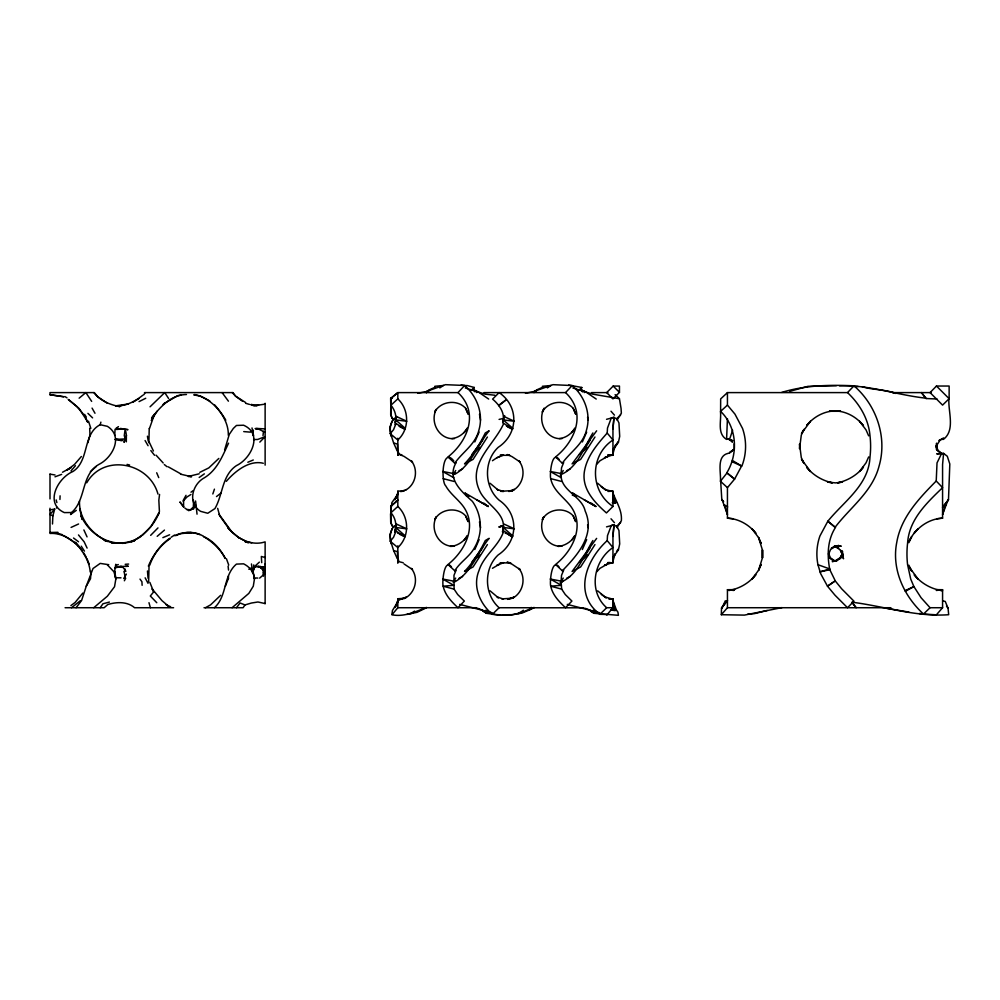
<?xml version="1.0" encoding="UTF-8"?>
<svg xmlns="http://www.w3.org/2000/svg" width="1000" height="1000" viewBox="0 0 1000 1000"><rect width="100%" height="100%" fill="white"/><g stroke="black" fill="none" stroke-linecap="round" stroke-linejoin="round"><path stroke-width="1.5" d="M126.325 441.838L126.375 435.288L124.038 442.362L126.237 437.238M183.562 507.325L183.612 500.163M397.8 494L397.825 491.188L404.325 490.737L401.725 491.488M397.8 601.562L397.825 598.75L404.325 598.3L397.825 600.175M936.775 589.637L942.575 589.712L942.575 607.725L936.4 614.812L923.487 614.038C903.85 596.025 891.4 569.212 896.775 542.288C901.087 517.212 919.087 498.4 936.225 481L937.025 462.887L941.325 454.075L943.587 453.387L947.3 456.262L949.812 464.012L948.487 499.762L942.575 507.325L948.487 499.762M728.763 590.4C739.362 588.888 749.212 582.975 755.888 574.625L752 579.038L758.487 570.375L761.1 564.487L758.562 570.35L762.5 557.612L762.45 549.875L762.45 558.013L762.5 550.262L758.562 537.525L761.1 543.4L758.487 537.513L752 528.85L755.888 533.263C749 524.612 738.575 518.713 727.438 518.175L727.438 487.65L720.45 481.238C721.137 472.388 716.287 456.1 728.075 453.363M936.637 444.762L936.562 449.6L936.562 443.15L936.637 447.987L936.05 445.887L938.312 450.875L941.2 453.413L936.875 449.825L940.225 452.45M457.987 392.6C479.412 412.625 467.825 441.15 448.013 456.925L454.738 463.212C462.638 451.95 475.562 444.375 478.925 430.062C483.638 413.9 477.163 396.3 464.6 385.562L457.987 392.6L397.825 392.6L397.825 398.875C409.412 409.663 409.637 429.275 397.825 440L390.225 433.688C389.913 428.188 390.363 422.113 394.613 418.088M397.825 491.188L397.825 506.438C409.412 517.225 409.637 536.85 397.825 547.562L390.225 541.25C389.913 535.75 390.363 529.675 394.613 525.65M114.763 576.062L114.875 571.938M228.363 579.038L228.475 575.975M59.938 499.462L60.087 495.825M395.188 422.975C397.075 416.637 395.012 410.225 390.95 405.2L390.775 398.562L397.825 392.6L390.637 398.462L390.938 414.812L392.075 418.2L393.95 419.738L392.062 418.188L390.7 414.7L390.763 405.375L391.112 406.05M52.5 523.987L52.875 515.862L54.688 509.087L50 509.862M596.725 464.263L600.025 460.725L607.25 456.6L604.475 457.738L612.95 454.825L607.675 455.087L612.95 455.312L613.15 451.1L612.95 453.825L615.375 445.087M610.312 562.513L607.675 562.65L612.95 562.875L613.15 558.663L612.95 561.388L614.975 554.1M426.512 607.425C415.312 611.725 404.237 617.2 391.887 614.788L392.438 610.513L397.825 601.825L395.975 606.05M114.725 435.412L115.075 429.212M607.888 491.425L612.95 491.188L612.95 506.438L606.438 512.95C594.625 502.45 581.812 489.2 584.325 471.938C586.775 456.475 597.137 444.35 607.2 433.05L607.5 428.05L611.375 417.8L613.975 417.413L617.013 419.062L618.962 422.975L619.7 436.362L618.413 442.375L612.95 449.963L617.975 441.763L618.413 442.375M585.25 608.325L589.312 609.875L593.875 613.288L607.312 614.487L599.913 614.312C572.913 593.95 586.25 559.637 607.2 540.625L607.5 535.612L611.375 525.363L613.975 524.975L617.013 526.625L618.962 530.55L619.7 543.925L618.413 549.938L612.95 557.525L615.1 554.012M721.525 608L727.438 600.55L721.525 608L721.325 614.712L744.388 615.112L782 607.612M453.8 460.962C442.262 445.962 440.8 481.512 445.7 485.812C449.925 493.375 457.062 498.512 462.362 505.213C478.137 525.163 465.387 550.65 448.013 564.487L454.738 570.775C460.325 561.737 470.138 556.438 475 546.8C483.125 532.688 481.775 514.587 472.413 501.4C461.538 491.425 446.538 478.925 456.112 462.575L454.738 463.212M451.488 566.912C444.1 557.475 441.975 582.913 443.162 586.213C445.075 595.1 451.562 601.737 457.987 607.725L464.35 601.062L457.7 594.538L454.1 589.138L453.975 575.337L456.112 570.138L454.738 570.775M253.025 435.275L253.35 430.138M147.463 570.975L148.062 578.25M193.312 506.788L193.625 502.175M91.062 571.362L90.512 578.725L86.263 586.213L81.575 600.55L76.075 607.725M732.588 430.25L729.9 438.438L726.587 439.375L727.438 418.688M253.762 564.9L253.2 572.025L254.45 579.038L253.287 586.213L248.837 593.387L232.087 607.725M148.887 442.788L149.225 428.45M612.95 428.888L613.975 417.413L606.538 419.3M612.95 536.45L613.975 524.975L606.538 526.862M613.975 417.413L612.95 428.6L612.95 455.312M613.975 524.975L612.95 536.175L612.95 562.875M399.975 534.45L404.988 536.812L396.037 531.1L394.963 532.075C396.925 525.3 395.688 518.138 390.95 512.762L390.838 506.337L397.825 500.163L390.838 506.337M502.75 422.975C505.7 413.625 499.387 404.85 492.6 399.113L499.113 392.6C519.188 406.35 518.5 433.938 498.212 447.337C483.5 460.95 484.038 486.987 499.113 500.163C519.188 513.913 518.5 541.5 498.212 554.9C483.5 568.513 484.038 594.55 499.113 607.725L583.888 607.812M507.537 426.887L512.562 429.25L503.762 423.375C494.25 445.087 466.95 463.512 479.513 490.55C485.75 505.15 508.4 513.575 502.525 532.075L503.413 526.062M720.45 411.512C721.575 420.712 716.812 433.688 726.587 439.375M560.887 476.337L561.538 467.775L563.675 462.575L562.3 463.212L555.588 456.925C575.4 441.15 586.975 412.625 565.55 392.6L483.875 392.6M560.887 583.9L561.538 575.337L563.675 570.138L562.3 570.775L555.588 564.487C572.95 550.65 585.712 525.163 569.925 505.213C563.062 496.712 552.962 490.062 550.725 478.65C549.538 475.35 551.663 449.913 559.05 459.338M263 435.625L263.5 431.312M394.963 532.075L395.962 526.375L395.213 530.65M835.225 580.887L841.675 588.825L853.938 601.163L847.513 607.725L835 595.212L827.5 586.213L835.263 580.837L829.812 569.712C827.038 555.5 827.337 539.963 835.512 527.413L827.837 521.225C843.888 501.375 868.713 485.288 869.987 457.137A92.587 92.587 0 0 0 869.987 435.625C868.512 418.9 859.575 403.9 847.513 392.6L727.438 392.6L720.662 398.9L720.6 411.375C737.163 427.062 738.4 454.1 726.737 472.912L734.613 479.087L727.438 487.65M159.562 494.425L158.837 500.163L159.412 511.637M125.05 429.888L124.275 435.625L125.55 439.925M115.763 564.263L114.738 570.612L115.838 579.038L114.537 586.725L107.362 596.213L93.725 607.725M503.413 418.5L502.938 421.538L503.525 418.8M525.462 393.275L533.562 391.625L552.987 384.675L572.175 385.562C584.725 396.3 591.2 413.9 586.487 430.062C583.125 444.375 570.212 451.95 562.3 463.212M561.362 477.738L550.237 471.475L561.175 473.562C559.475 490.6 581.737 495.487 585.188 511.037C595.625 534.7 577.587 555.1 562.3 570.775M395.213 423.088L395.962 418.8L395.312 421.613M148.637 581.912L149.037 566.138M502.938 529.1L503.525 526.375M396.9 497.075L397.825 492.987L395.037 499.825M396.9 604.637L397.825 600.55L395.175 607.487M842.475 553.237L841.787 556L842.463 551.213L842.1 556.812L842.1 551.062L842.463 556.675L841.787 551.875L843.5 558.775L840.8 550.325L843.112 555.25L840 549.837L835.3 546.375L841.225 546.125L833.637 546.975L838.612 545.438L831.312 548.2L835.913 545.7L830.575 549.562L828.512 554.388M842.537 552.737L840.263 558.75L842.55 553.85M100.2 424.725L107.362 426.312C123.75 436.463 112.587 457.525 99.113 464.3C80.763 474.575 86.388 499.9 71.513 512.537L64.338 512.6C44.15 503.55 57.587 477.95 73 471.475C89.625 460.625 82.438 433.713 100.2 424.725L100.887 422.125M87.85 442.788L89.987 435.112L89.688 428.338M721.988 608.275L724.25 602.888M214.412 607.725C227.362 596.15 223.088 575.312 236.45 564.1L243.612 563.837C249.65 566.862 254.1 572.075 254.45 579.038M125.1 577.6L124.25 571.862L125.075 569M224.613 449.963L229.275 434.4L233.325 428.45L236.45 425.462L243.612 425.225C263.312 433.862 251.325 458.537 236.45 465.6C221.875 475.325 223 494.663 214.938 508.587L207.763 513.263L200.588 511.337C187.862 503.625 191.775 485.8 202.913 478.65C216.825 470.95 222.175 456.662 228.55 443.188M149.425 428.675L154.512 414.137L151.562 418.137C160.275 406.962 171.075 394.663 186.475 394.525M436.15 409.55C429.65 422.463 439.35 439.963 454.425 438.625M436.15 517.112C429.65 530.037 439.35 547.525 454.425 546.2L450.475 546.375C457.362 545.988 463.512 541.737 467.35 536.163M543.725 517.112C537.212 530.037 546.912 547.525 561.987 546.2L558.038 546.375C564.438 545.975 570.388 542.312 574.1 537.163M252.438 572.513L254.137 567.163M948.138 499.688L942.575 514.5L945.312 505.012L946.112 504.75M212.825 493.963L214.438 489.15M398.862 425.988L405.363 428.45L395.65 419.888L396.625 417.025M397.562 533.062L405.363 536.013L395.65 527.45L396.625 524.587M506.425 425.988L512.925 428.45L503.212 419.888L504.675 415.588M86.263 586.213L93.025 568.5L100.2 563.4L108.763 564.7M390.775 434.075L393.638 443.013L397.438 444.062L397.825 455.312L398.725 452.675M390.775 541.638L393.638 550.588L397.438 551.625L397.825 562.875L398.725 560.237M392.3 420.887L389.975 426.887L390.5 431.525M392.3 528.45L389.975 534.45L391.262 543.862M225.362 586.213L228.438 578.35M252.6 572.463L255.2 565.925L259.375 562.125M399.975 426.887L404.988 429.25L396.037 423.537L393.537 429.712L390.225 433.688M396.037 531.1L393.537 537.275L390.225 541.25M616.975 420.087L621.362 413.162L621.05 408.413L619.438 398.725L615.112 394.637M616.975 527.65L621.362 520.737C622.25 510.35 616.362 502.175 612.95 492.987L615.188 503.088L612.925 503.062M936.575 445.625L940.138 440M149.75 565.188C153.475 554.35 160.763 544.825 170.325 538.488M474.787 441.95L479.1 432.1M474.787 549.513L479.1 539.663M582.35 441.95L586.663 432.1M582.35 549.513L586.663 539.663M487.413 437.013L473.075 459.387L464.525 463.913C473.338 454.613 479.588 444.387 485.325 432.95L489.15 430.763C477.488 444.963 471.725 464.637 455.037 474.137M487.413 544.575L473.075 566.95L464.525 571.475C473.338 562.175 479.588 551.962 485.325 540.513L489.15 538.325C477.488 552.525 471.725 572.212 455.037 581.712M560.5 474.775C578.038 467.65 583.663 447.738 592.888 432.95M560.5 582.337C578.038 575.212 583.663 555.3 592.888 540.513M868.662 456.925L866.05 462.812L859.562 471.475L863.45 467.05C857.05 475.163 847.65 480.7 837.588 482.8L842.487 482.1L835.713 482.9L827.525 482.1L832.425 482.8C822.412 480.725 813.112 475.2 806.65 467.238L810.45 471.475L801.488 459.25L804.025 463.438L801.3 457.625L799.55 444.062L799.55 448.688L801.3 435.125L804.025 429.312L801.488 433.512L810.45 421.287L806.65 425.513C814.675 415.45 827.738 409.25 840.662 411.287L829.35 411.287C842.362 409.225 855.475 415.5 863.45 425.7L859.562 421.287L866.05 429.938L868.662 435.838M475.062 391.938L473.25 389.625L474.25 387.475L467.375 385.588L445.425 384.675L426 391.625L417.887 393.275M582.625 391.938L580.825 389.625L581.812 387.475L568.625 385.05M395.875 498.413L397.825 494.263L391.85 502.65L391.5 506.413L390.725 506.262L390.938 522.388L392.075 525.763L393.938 527.3M908.863 542.688L911.6 536.875L909.062 541.075C915.512 528.462 928.125 518.787 942.575 518.175L942.575 464.613L943.587 453.387L936.762 453.862L941.938 453.363M71.513 512.537L70.575 514.513L76.3 510.363M435.962 409.487L434.7 412.113C440.562 401.012 457.337 399 465.637 408.312L468.188 414M435.962 517.05L434.7 519.675C440.562 508.575 457.337 506.562 465.637 515.875L468.188 521.562M543.525 517.05L542.263 519.675C548.125 508.575 564.9 506.562 573.2 515.875L575.75 521.562M157.925 515.35L159.238 512.638M148.35 566.112C153.038 555.2 159.938 545.25 169.725 538.3M193.463 509.2L195.575 504.963M124.362 580.775L125.7 578.212M158.575 513.425L151.05 526.438L142.562 535.188M183.363 500.112L186.025 495.312M124.25 571.862L125.325 569.987M264.725 564.7L265.125 564M594.975 437.013L580.638 459.387L572.087 463.913L596.638 430.825M594.975 544.575L580.638 566.95L572.087 571.475L596.638 538.387M453.5 474.188L455.675 470.513M453.5 581.75L455.675 578.088M560.35 475.412L563.237 470.513M560.35 582.975L563.237 578.088M842.475 553.713L839.862 558.1L836.725 560.75L840.95 557.325L834.7 561.087L836.787 560.562L832.275 561.6L834.887 561.038M159.2 512.312C154.213 525.525 143.875 535.375 131.463 541.862M123.7 578.55L126.388 574.1M157.075 411.175L151.225 420.5M616.538 551.675L617.975 549.325L618.413 549.938M579.5 454.425L583.475 450.85L590.2 440.037M579.5 562L583.475 558.413L590.2 547.612M143.875 394.7L145.188 392.6M502.738 614.8L511.625 614.7L521.962 613.1L529.525 609.9L531.2 607.35M265.125 603.575L257.938 601.987L251.45 603.025L244.975 604.938L243.125 607.725L204.025 607.725M471.938 454.425L482.638 440.037M471.938 562L482.638 547.612M451.8 438.575C458.263 437.962 464.137 433.713 467.225 428.075M464.1 540.175L467.225 535.638M559.362 438.575C565.825 437.962 571.712 433.713 574.788 428.075M571.663 540.175L574.788 535.638M100.2 607.725L102.925 603.787L109.438 602.062M56.388 508.088L56.938 507.325M82.788 593.1L75.075 602.5L70.9 605.588M835.263 580.837L827.5 586.213L820.662 573.688L817.95 564.7A54.438 54.438 0 0 1 819.912 536.013L827.837 521.225L835.05 527.35C850.337 507.238 872.463 491.788 879.087 466.025C887.45 437.212 876.45 405.2 853.975 385.825C829.613 384.712 805.325 385.213 781.75 392.388M428.1 391.85L429.725 389.65L435.163 387.212L434.85 386.287L442.825 385.562M535.662 391.85L537.288 389.65L542.725 387.212L542.413 386.287L550.388 385.562M236.45 607.725L240.075 602.987L244.975 604.938M727.438 392.6L727.438 405.112L734.95 414.113L742.537 428.45A54.462 54.462 0 0 1 742.537 464.3L734.613 479.087L727.075 472.85L720.45 481.238M81.363 456.512L74.538 464.412L67.263 469.925L71.062 467.6L62.512 472.238M464.1 432.612L467.35 428.6M571.663 432.612L574.1 429.6M149.875 582.413L153.688 591.85L150.325 596L156.788 602.737M392.25 614.438L397.825 607.725L397.825 598.75M606.862 614.975L612.95 607.725L612.95 598.75L609.163 598.925M86.713 482.825C103.663 453.15 149.338 462.5 157.963 494.062M477.688 608.325L481.75 609.875L486.312 613.288L488.212 611.062M593.875 613.288L595.775 611.062M71.025 470.887L75.45 465.712M220.637 595.312L210.6 604.85L205.45 607.725M54.688 509.087L50 514.5L52.875 515.862M476.7 392.6L477.45 391.737L474.312 390.138M584.263 392.6L585.013 391.737L581.875 390.138M721.325 614.712L727.438 607.725L727.438 589.712L734.688 589.625L728.888 590.462M226.312 481.337C235.1 471.2 249.25 459.812 263.3 463.263M183.113 501.15L186.95 497L190.95 494.5M596.725 571.825L600.025 568.288L607.25 564.175L604.475 565.3L612.95 562.388M218.825 458.438L208.837 467.887L199.812 472.35M565.55 392.6L572.175 385.562M847.513 392.6L853.975 385.825M259.825 442.113L265.125 436.637L257.663 439.462L253.612 439.55M936.475 386.037L930.062 392.6L942.575 405.112L949.137 398.688L949.137 386.037L936.475 386.037L949.137 398.688M150.65 535.35L157.975 527.913M613.188 386.075L606.675 392.6L612.95 398.875L619.462 392.362L619.462 386.075L613.188 386.075L619.462 392.362M150.05 406.812L164.737 392.6L168.612 398.512M508.8 535.037L512.562 536.812L503.762 530.938C498.963 546.163 483.8 555.15 479.012 570.513C472.4 586.4 479.9 603.775 492.35 614.312L499.113 607.725M599.913 614.312L606.675 607.725L612.95 607.725M191.062 509.775L194.65 506.325M923.487 614.038L930.062 607.725L942.575 607.725M616.65 418.7L620.638 414.938M616.65 526.263L620.638 522.5M470.938 390.55L474.25 387.475M578.5 390.55L581.812 387.475M390.95 405.2L397.825 398.875M390.95 512.762L397.825 506.438M720.6 411.375L727.438 405.112M394.963 424.513L396.037 423.537M90.363 471.7L96.25 466.5M157.188 536.337L164.462 530.1M259.613 578.125L265.125 573.438M253.55 568.175L255.925 566.175M732.3 450.538L729.038 453.275L733.375 449.762L729.825 452.425M79.138 398.175L85.85 392.6L91.662 401.375M475.913 450.85L480.1 447.4M583.475 450.85L587.663 447.4M475.913 558.413L480.1 554.963M583.475 558.413L587.663 554.963M163.038 404.513L165.238 402.75M498.787 405.712L506.213 399.762L498.688 405.288M71.513 607.725L80.262 600.8M453.263 474.812L455.487 473.05M453.263 582.375L455.487 580.625M560.825 582.375L563.05 580.625M216.5 496.562L221.075 492.987M724.775 601.413L725.625 600.775M142.887 395.188C135.35 401.188 126.425 406.125 116.575 405.875L119.875 406.613C109.938 404.825 100.3 400.775 93.875 392.6M405.475 490.175C415.9 484.7 418.688 469.9 411.312 460.85L412.512 462.013L404 456.362L397.825 453.825L401.875 454.85M116 428.363L118.45 426.65M199.188 477.488L204.35 473.85M190.987 492.188L193.175 490.662M486.312 613.288L492.5 614.15C502.762 615.163 514.837 617.087 523.4 610.225M410.775 613.725L414.562 611.1M132.6 402.375L138.925 398.55M492.463 460.725L496.812 457.775L503.65 455.125L500.1 455.3L509.462 455.337M492.463 568.288L499.237 564.338L496.912 565.3L503.65 562.688L500.1 562.863L510.788 562.938L507.125 562.137L511.912 564.125L520.087 569.575L518.875 568.413C526.55 577.812 523.112 592.837 512.35 598.325L514.263 596.938L507.6 599.362L512.487 598.188L501.788 598.9M439.775 387.9L443.488 385.45M547.337 387.9L551.05 385.45M171.163 537.263L174.45 535.112M767.175 610.462L754.425 613.638L747.95 613.987M141.562 536C132.925 542.413 121.925 543.85 111.463 542.975M425.737 392.075L426.5 392.6L425.737 392.075L429.725 389.65M537.288 389.65L533.3 392.075L534.075 392.6M163.9 403.663L177.787 395.625L180.9 395.112M943.587 437.925L938.95 440.6L942.337 439.075M248.837 569.275L250.812 568.162M905.5 591.25L913.888 586.575L910.713 579.038L907.588 564.7A92.587 92.587 0 0 1 907.588 543.188C908.962 519.612 926.725 502.95 942.575 487.65L936.225 481M191.262 508.713L194.375 507.05M946.488 606.075L948.062 608.288L945.238 601.413L942.925 600.988M458.975 470.775L462.6 468.9M566.538 470.775L570.163 468.9M458.975 578.337L462.6 576.462M566.538 578.337L570.163 576.462M139.062 401.6L145.725 398.263M426.5 607.725L417.1 612.3L406.912 614.425M483.413 611.525L485.95 610.262M534.075 607.725L529.525 609.9M590.975 611.525L593.525 610.262M612.212 502.8L616.45 502.463M607.163 614.375L618.413 615.325L617.925 612.1L616.4 610.062L610.737 610.225M904.95 590.725L913.888 586.575L921.062 597.712L930.062 607.725M71.087 527.413L78.575 523.987M188.663 510.7L192.613 508.888M518.362 613.713L534.075 607.425M162.85 537.65L169.6 534.788M247.825 462.25L253.287 459.988M496.812 457.775L499.237 456.775M116.237 565.375L118.287 564.538M499.087 419.4L503.162 418.5M503.162 526.075L499.087 526.962L502.3 525.65M132.587 541.4L134.825 540.487C113.475 549.075 89.913 535.862 81.088 515.825L82.175 519.388L79.787 509.038M175.75 535.625L180.562 533.675L191.35 532.562L186.1 532.663M174.6 535.65C183.425 531.562 194.613 530.95 203.137 536.062M54.988 476.812L61.65 474.375M508.938 491.312L514.263 489.363L512.35 490.763C523.112 485.275 526.55 470.238 518.875 460.85L520.087 462.013L511.912 456.562L507.125 454.575L509.562 455.112M499.087 526.962L502.4 525.75M400.662 491.6L406.337 489.562M399.237 599.675L406.337 597.125L404.425 598.513C415.425 593.175 419.1 577.938 411.312 568.413L412.512 569.575L404 563.925M720.675 481.375L721.812 499.625L723.625 501.763M390.775 398.562L392.3 398.088L390.637 398.462M199.225 473.787L188.312 476.45L191.55 476.737L180.55 474.162M789.562 391.4L807.975 386.337L836.325 385.725M114.9 567.975L121.3 566.337M508.825 491.5L512.487 490.613L500.513 491.287L503.45 491.5L497.088 489.387L498.425 490.3L490.075 483.275M128.387 404L115.913 405.788L120.838 406.012L115.575 405.775M254.037 405.725L265.125 404.137M829.812 569.712L819.912 571.862L829.9 569.012L817.95 564.7M125.125 438.938L114.925 439.438L122.275 440.5L116.175 439.1M560.438 582.137L562.6 581.712M254.513 567.1L258.575 566.362M122.45 543.413L125.037 542.975M936.263 590.462L942.575 589.712M254.1 405.475L258.612 405M936.912 518.75L942.575 518.175M120.075 440.55L122.938 440.3M116.412 429.475L122.2 429M125.188 564.312L128.625 564.062M853.925 386.475L858.162 386.488M258 566.7L260.85 566.562M125.45 566.362L128.312 566.25L118.7 566.525M255.625 428.875L259 428.762M116.875 566.875L120.7 566.775M50 532.487L57.938 532.325M144.462 392.6L233 392.6L235.675 396.287L242.425 401.2M591.438 392.6L607.9 392.6M892.375 392.6L931.125 392.6M65.088 607.725L104.162 607.725L107.762 604.525C116.538 601.875 127.263 601.337 134.588 607.725L173.588 607.725M397.825 607.725L476.7 607.725M727.438 607.725L890.938 607.725M115.638 577.75L120.988 577.825M610.988 609.963L615.188 610.65L612.95 600.55L616.4 610.062M937.025 399L926.1 398.525L921.425 392.6L926.1 398.525M189.475 509.688L187.1 509.613L184.85 508.05M186.8 532.6L193.938 532.825L199.975 534.625M941.488 439.312L943.425 439.375C955.413 430.225 948.162 412.238 948.888 399.25M599.5 613.3L593.825 613.112L589.312 609.875M491.925 613.3L486.262 613.112L481.75 609.875M253.762 577.925L257.85 578.062M255.138 428.512L257.712 428.612L265.125 432.362M839.525 385.863C868.675 384.55 896.75 395.037 925.575 398.125M116.888 428.475L123.1 429.312M609.163 599.038L612.95 599.212L605.05 596.987L597.65 590.837M257.913 428.512L265.125 428.9M107.238 403.175L97.688 396.763L94.325 392.6L50 392.6L50 394.738L63.712 396.688M50 394.725L63.812 396.812M187 509.6L190.012 509.812M619.438 398.725L592.825 394.175L572.863 387.975M919.237 613.5L921.787 613.688M258.2 566.85L265.125 567.375L259.35 566.475M243.738 431.6L250.55 432.15M561.987 438.625C546.188 439.988 536.962 421.262 544.15 408.175L542.263 412.113C548.125 401.012 564.9 399 573.2 408.312L575.75 414M727.438 518.175L733.1 518.75M492.35 614.312L500.962 615.288M494.862 395.238L485.25 394.175L465.3 387.975M122.75 429.062L127.987 429.663L120.487 428.488L123.362 429.263M727.438 589.712L733.75 590.462M503.212 419.888L514.362 421.275L503.55 416.3M395.65 419.888L406.8 421.275L395.988 416.3M395.65 527.45L406.8 528.837L395.988 523.862M461.062 385.05L464.6 385.562M936.775 589.825L942.575 590.662C931.538 589.275 921.225 583.413 914.212 574.8L918.012 579.038L909.062 566.812L911.6 571L908.863 565.188M908.85 612.087L885.263 608.075M251.737 542.8L245.087 541.737L248.463 542.737L238.075 537.212L238.888 537.737L231.663 531.663L219.05 514.35M50 474.162L55.038 474.963M193.675 394.875L200.562 396.163L209.775 400.95M256.462 428.425L260.038 429.087M453.612 473.562L442.663 471.475L453.8 477.738M453.612 581.125L442.663 579.038L453.8 585.3L443.162 586.213L454.1 589.138M833.888 546.438L836.375 546.975M104.025 540.262L113.488 543.013M567.288 604.388L599.675 612.762M459.725 604.388L492.1 612.762M836.237 561.263L833.225 560.562L835.312 561.087L829.312 557.388L833.525 560.887L830.75 558.438L828.5 553.475M127.05 464.412L129.625 465.025M397.825 561.388L403.225 562.75M120.138 566.6L122.963 567.312M550.725 478.65L561.7 481.463M443.162 478.65L454.137 481.463M561.663 589.138L561.362 585.3L550.237 579.038L561.175 581.125L561.362 585.3L550.725 586.213C552.638 595.1 559.138 601.737 565.55 607.725L571.912 601.062L565.275 594.538L561.663 589.138L550.725 586.213C549.538 582.913 551.663 557.475 559.05 566.912M194.587 394.487C208.45 397.5 218.95 408.275 225.8 420.213M251.3 404.375L256.913 405.925M265.125 557.525L261.337 556.462L261.712 562.663M597.65 483.275L605.05 489.425L612.95 491.65M250.912 404.837L253.7 405.625M245.613 403.275L249.525 404.438M119.738 566.65L122.287 567.4M56.712 533L62.525 534.738M105.138 540.725L107.537 541.462C92.05 534.212 78.838 518.925 79.5 501.087M729.488 439.675L732.825 440.712L727.675 439.075M572.312 495.175L576.362 496.438L572.463 492.962L595.85 506.488L591.413 503.15M466.1 495.6L468.8 496.438L464.9 492.962L488.288 506.488L483.85 503.15M722.1 499.538L723.9 504.75L727.65 506.925M503.45 599.062L497.088 596.962L498.425 597.863L490.075 590.837M895.888 393.462C885.088 389.263 872.663 390.05 862.15 386.675M505.125 533.062L512.925 536.013L503.212 527.45L514.362 528.837L503.55 523.862M258.875 566.65L265.125 569.025M615.188 503.088L613.475 502.425L612.95 491.188M834.85 546.538L838.7 548.2L835.263 546.337M170.637 606.737L166.188 604.738L168.35 606.05L161.962 600.638L152.1 588.913L153.688 591.85M732.038 461.688L741.787 466.125L732.3 460.425M257.913 566.263L265.125 569.875L261.363 567.5M580.825 389.625L585.013 391.737M473.25 389.625L477.45 391.737M180.763 473.85L168.275 466.85M595.85 506.488L584.25 499.8M488.288 506.488L476.675 499.8M203.525 536.462C213.175 540.837 220.588 548.987 225.062 558.475M245.588 402.512L235.425 396.025L232.262 392.6M64.862 396.525L66.988 397.837M203.625 536.638C212.475 541.688 220.025 549.05 225.162 557.863M63.788 535.55C70.55 539.875 77.938 543.95 82.413 550.85M585.262 391.575L596.237 399.062M477.7 391.575L488.675 399.062M601.25 486.8L606.325 490.325L605.05 489.425M601.25 594.375L606.325 597.888L605.05 596.987M68.85 399.825L79.1 408.462L87.938 422.3M68.175 399.412L76.737 406.4L83 413.725M73.537 538.013L78.5 541.775M164.3 464.538L167.05 466.725M730.025 440.075L732.425 442.275M87.925 413.35L92.6 417.875M612.95 506.438C589.738 491.1 589.575 455.363 612.95 440L607.2 433.05M261.012 567.65L265.125 571.862L263.163 568.025M261.1 567.737L265.125 571.862L261.188 567.537M163.188 462.975L156.05 455.163M107.362 564.875L114.012 571.862L115.838 579.038M606.675 607.725C588.062 591.538 593.438 560.75 612.95 547.562L607.2 540.625M611 411.225L614.438 415.138M611 518.787L614.438 522.7M78.487 534.938L84.188 541.888L87.1 548.088M183.762 506.737L179.913 501.925L182.975 506.25M214.713 404.938C222.075 413.488 228.637 423.562 228.312 435.3M852.087 602.55L856.15 607.725L851.963 602.2C884.262 606.225 915.8 617.15 948.688 614.712L948.062 608.288M150.825 450.562L154.55 455.288M222.1 392.6L228.425 401.175M721.812 499.625L723.413 501.825M140 579.1L141.925 581.75L142.125 585.312M122.925 567.188L125.9 571.275M83.888 553.038L86.312 557.425M84.55 414.375L86.263 416.938M81.225 546.175L84.462 551.138M145.075 440.55L148.075 445.712M92.062 408.1L94.987 413.263M145.137 577.825L148.025 583.325M149.25 442.163L153.412 450.975M83.875 529.925L87.05 536.888M393.638 443.013L397.225 450.95M393.638 550.588L397.225 558.513M262.85 569.525L263.412 570.837M156.7 472.775L158.737 477.612M573.2 408.312L575.538 413.938M573.2 515.875L575.538 521.5M465.637 408.312L467.975 413.938M465.637 515.875L467.975 521.5M86.85 558.475L89.175 564.062M85.7 417.663L87.475 421.987M392.062 525.75L390.7 522.263L390.538 513.737M723.9 504.75L727.438 514.5L724.7 505.012M226.425 558.725L228.738 565.075M88.488 421.188L90.838 428.363M148.975 602.688L150.387 607.725M390.65 433.9L391.262 436.3M56.188 499.925L56.875 502.6M193.25 499.762L194.338 504.975M252 427.938L253.588 435.625M217.675 508.363L219.625 515.562L229.688 529.85L228.012 527.8C236.725 538.475 251.163 546.45 265.125 541.875L265.125 603.675M587.575 417.225L588.112 420.163M587.575 524.788L588.112 527.725M479.475 414.288L480.55 420.163M479.475 521.85L480.55 527.725M125.738 431.312L126.487 435.613M114.475 571.087L115.662 578.175M147.425 436.188L148.25 441.125M251.45 563.95L252.575 571.862M90.2 571.95C89.412 560.588 82.3 550.8 75.275 542.275L78.925 546.512C71.612 538.962 60.7 532.675 50 533.45L50 508.237M263.637 569.875L263.975 572.487M262.987 571.862L263.525 576.175M228.088 566.15L228.538 570.087M197.037 514.175L195.588 500.988M612.95 598.75L613.475 610M734.212 443.775L734.3 449.613M397.825 438.237L397.825 455.312M397.825 545.8L397.825 562.875M265.125 403.275L265.125 465.138M50 474.1L50 498.888M918.012 528.85L914.212 533.075L918.025 528.962"/></g></svg>
